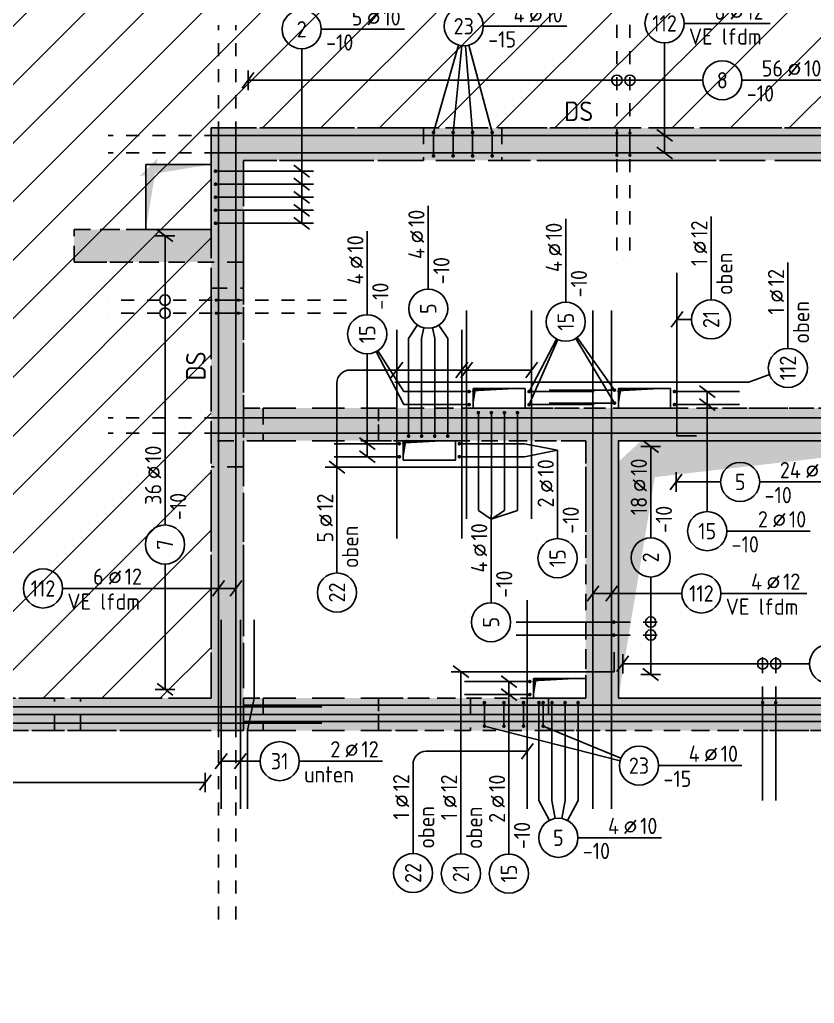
# Model space of a CAD drawing. Extents: x -10 to 101, y -7 to 49.
# Drawn here: x 29.64 to 35.73, y 22.79 to 30.34 of the extents above; entities that cross this region are included whole.
import ezdxf
from ezdxf.enums import TextEntityAlignment as Align

# ---------------------------------------------------------------- set-up
doc = ezdxf.new("R2010")
doc.units = 0
doc.header["$LTSCALE"] = 0.5
for name, pattern in [('AUSGEZOGEN', [1000.01, 1000, 0.01]), ('DASHED', [0.75, 0.5, -0.25]), ('DOT', [0.175, 0.05, -0.125]), ('HIDDEN2', [0.187, 0.125, -0.062]), ('PUNKT', [0.175, 0.05, -0.125]), ('STRICHLINIE', [0.75, 0.5, -0.25]), ('VERDECKT', [0.375, 0.25, -0.125])]:
    doc.linetypes.add(name, pattern=pattern)
for name, color, linetype in [('2.OG', 7, 'Continuous'), ('ACHSEN', 7, 'Continuous'), ('BETON', 7, 'Continuous'), ('DS', 7, 'Continuous'), ('grau_dunkel', 7, 'Continuous'), ('grau_hell', 7, 'Continuous'), ('grau_mittel', 7, 'Continuous'), ('RND', 7, 'Continuous'), ('SCHATTEN', 7, 'Continuous'), ('TEXT', 7, 'Continuous'), ('VERDECKT', 7, 'Continuous'), ('VERDECKT2', 7, 'Continuous')]:
    doc.layers.add(name, color=color, linetype=linetype)
doc.layers.add('NOPLOT', color=7, linetype='Continuous', plot=False)
doc.styles.add('txt', font='isocp.shx')

# ---------------------------------------------------------------- blocks, each defined once
blk = doc.blocks.new('RND_LEI')
at = {"layer": 'RND', "color": 7, "linetype": 'Continuous'}
blk.add_line((1.022, 0.066), (1.19, 0.27), dxfattribs=at)
for centre, radius in [((0, 0), 0.3), ((1.106, 0.168), 0.075)]:
    blk.add_circle(centre, radius, dxfattribs=at)
at = {"layer": 'RND', "color": 7, "linetype": 'Continuous', "style": 'txt'}
blk.add_attdef('ANZ', text='', height=0.25, dxfattribs=at).set_placement((0.931, 0.057), align=Align.RIGHT)
for tag, p in [('DUM', (1.253, 0.057)), ('ABSTD', (1.674, 0.057)), ('POSTXT', (0.374, -0.327))]:
    blk.add_attdef(tag, p, '', height=0.25, dxfattribs=at)
blk.add_attdef('POSL', text='', height=0.25, dxfattribs=at).set_placement((0, 0), align=Align.MIDDLE)
blk = doc.blocks.new('lei_gre')
at = {"layer": 'RND', "color": 7, "linetype": 'Continuous'}
for p, q in [((-0.09, -0.12), (0.09, 0.12)), ((0, 0.15), (0, -0.15))]:
    blk.add_line(p, q, dxfattribs=at)

msp = doc.modelspace()

# ---------------------------------------------------------------- hatches: boundary and pattern name
at = {"layer": '2.OG'}
h = msp.add_hatch(dxfattribs=at)
h.set_pattern_fill('DOTS', scale=0.8, double=1)
h.set_pattern_definition([(0, (-74.13047, 129.29311), (0.025, 0.05), [0, -0.05])])
h.paths.add_polyline_path([(4.4795, 27.5815), (4.0295, 27.5815), (4.0295, 27.2815), (4.6895, 27.2815), (4.6895, 39.0866), (8.1795, 39.0866), (8.1795, 31.1366), (8.5795, 31.1366), (8.5795, 31.3866), (8.4295, 31.3866), (8.4295, 39.0866), (10.6795, 39.0866), (10.6795, 31.3866), (9.4645, 31.3866), (9.4645, 31.1366), (10.9295, 31.1366), (10.9295, 39.3866), (4.5295, 39.3866), (4.5295, 32.3116), (4.4795, 32.3116)])
h.paths.add_polyline_path([(4.6895, 25.2315), (4.0295, 25.2315), (4.0295, 24.9315), (4.4795, 24.9315), (4.4795, 18.1366), (5.0545, 18.1366), (5.0545, 18.4366), (4.6895, 18.4366)])
h.paths.add_polyline_path([(36.9295, 39.3866), (36.9295, 31.1366), (38.3945, 31.1366), (38.3945, 31.3866), (37.1795, 31.3866), (37.1795, 39.0866), (39.4295, 39.0866), (39.4295, 31.3866), (39.2795, 31.3866), (39.2795, 31.1366), (39.6795, 31.1366), (39.6795, 39.0866), (43.1545, 39.0866), (43.1545, 34.0716), (43.4545, 34.0716), (43.4545, 39.3866)])
h.paths.add_polyline_path([(43.1545, 31.1366), (43.4545, 31.1366), (43.4545, 32.2016), (43.1545, 32.2016)])
h.paths.add_polyline_path([(34.4795, 31.8866), (34.2295, 31.8866), (34.2295, 31.1916), (34.4795, 31.1916)])
h.paths.add_polyline_path([(32.1295, 31.1916), (32.3795, 31.1916), (32.3795, 31.8866), (32.1295, 31.8866)])
h.paths.add_polyline_path([(26.7295, 31.1916), (26.9795, 31.1916), (26.9795, 31.8866), (26.7295, 31.8866)])
h.paths.add_polyline_path([(24.8795, 31.8866), (24.6295, 31.8866), (24.6295, 31.1916), (24.8795, 31.1916)])
h.paths.add_polyline_path([(23.2295, 31.8866), (22.9795, 31.8866), (22.9795, 31.1916), (23.2295, 31.1916)])
h.paths.add_polyline_path([(21.1295, 31.8866), (20.8795, 31.8866), (20.8795, 31.1916), (21.1295, 31.1916)])
h.paths.add_polyline_path([(19.2295, 31.1916), (19.4795, 31.1916), (19.4795, 31.8866), (19.2295, 31.8866)])
h.paths.add_polyline_path([(17.3795, 31.8866), (17.1295, 31.8866), (17.1295, 31.1916), (17.3795, 31.1916)])
h.paths.add_polyline_path([(15.7295, 31.8866), (15.4795, 31.8866), (15.4795, 31.1916), (15.7295, 31.1916)])
h.paths.add_polyline_path([(13.6295, 31.8866), (13.3795, 31.8866), (13.3795, 31.1916), (13.6295, 31.1916)])
h.paths.add_polyline_path([(43.1545, 24.8616), (43.4545, 24.8616), (43.4545, 25.1616), (43.1545, 25.1616)])
h.paths.add_polyline_path([(42.9045, 18.4366), (42.9045, 18.1366), (43.4545, 18.1366), (43.4545, 20.6366), (43.1545, 20.6366), (43.1545, 18.4366)])
h.paths.add_polyline_path([(37.2045, 18.4366), (36.9045, 18.4366), (36.9045, 18.1366), (37.2045, 18.1366)])
h.paths.add_polyline_path([(29.7045, 18.4366), (29.4045, 18.4366), (29.4045, 18.1366), (29.7045, 18.1366)])
h.paths.add_polyline_path([(21.9045, 18.4366), (21.9045, 18.1366), (22.2045, 18.1366), (22.2045, 18.4366)])
h.paths.add_polyline_path([(14.7045, 18.4366), (14.4045, 18.4366), (14.4045, 18.1366), (14.7045, 18.1366)])
h.paths.add_polyline_path([(8.4545, 18.1366), (8.4545, 18.4366), (8.1545, 18.4366), (8.1545, 18.1366)])
h.paths.add_polyline_path([(37.1795, 24.8866), (37.1795, 25.5966), (36.9295, 25.5966), (36.9295, 25.1366), (34.2295, 25.1366), (34.2295, 27.1116), (36.9295, 27.1116), (36.9295, 26.6466), (37.1795, 26.6466), (37.1795, 27.5113), (36.9295, 27.5113), (36.9295, 27.3616), (32.3895, 27.3616), (32.3895, 27.1116), (33.9795, 27.1116), (33.9795, 25.1366), (32.3895, 25.1366), (32.3895, 24.8866)], flags=17)
h.paths.add_polyline_path([(20.2295, 25.1366), (20.2295, 28.4816), (21.3545, 28.4816), (21.3545, 28.7316), (20.2295, 28.7316), (20.2295, 29.5116), (17.4645, 29.5116), (17.4645, 29.2616), (17.6145, 29.2616), (17.6145, 28.0716), (14.7645, 28.0716), (14.7645, 29.2616), (16.5795, 29.2616), (16.5795, 29.5116), (8.1795, 29.5116), (8.1795, 24.8866), (8.5795, 24.8866), (8.5795, 25.1366), (8.4295, 25.1366), (8.4295, 29.2616), (14.5145, 29.2616), (14.5145, 25.1366), (14.3645, 25.1366), (14.3645, 24.8866), (14.9145, 24.8866), (14.9145, 25.1366), (14.7645, 25.1366), (14.7645, 27.8216), (17.6145, 27.8216), (17.6145, 25.1366), (15.9245, 25.1366), (15.9245, 24.8866), (31.5045, 24.8866), (31.5045, 25.1366), (31.3545, 25.1366), (31.3545, 27.1116), (31.5045, 27.1116), (31.5045, 27.3616), (31.3545, 27.3616), (31.3545, 29.2616), (36.9295, 29.2616), (36.9295, 28.3963), (37.1795, 28.3963), (37.1795, 29.5116), (31.1045, 29.5116), (31.1045, 28.7316), (30.0545, 28.7316), (30.0545, 28.4816), (31.1045, 28.4816), (31.1045, 25.1366)])
h.paths.add_polyline_path([(19.9795, 29.2616), (19.0295, 29.2616), (19.0295, 25.1366), (19.9795, 25.1366)], flags=16)
h.paths.add_polyline_path([(17.8645, 25.1366), (18.7795, 25.1366), (18.7795, 29.2616), (17.8645, 29.2616)], flags=16)
h.paths.add_polyline_path([(9.5895, 25.1366), (9.5895, 24.8866), (13.3545, 24.8866), (13.3545, 25.1366)], flags=17)
h.paths.add_polyline_path([(22.7545, 28.7316), (22.7545, 28.4816), (25.1045, 28.4816), (25.1045, 28.7316)], flags=17)
h.paths.add_polyline_path([(28.6545, 28.4816), (28.6545, 28.7316), (26.5045, 28.7316), (26.5045, 28.4816)], flags=17)
h.paths.add_polyline_path([(29.7045, 32.9208), (29.4045, 32.9208), (29.4045, 32.0366), (28.3795, 32.0366), (28.3795, 31.1916), (28.6295, 31.1916), (28.6295, 31.7866), (30.4795, 31.7866), (30.4795, 31.1916), (30.7295, 31.1916), (30.7295, 32.0366), (29.7045, 32.0366)])
at = {"layer": 'grau_hell', "linetype": 'AUSGEZOGEN'}
h = msp.add_hatch(dxfattribs=at)
h.set_pattern_fill('ANSI31', color=9, scale=0.1, style=0, double=1)
h.set_pattern_definition([(45, (0, -25.33528), (-0.2245064, 0.2245064), [])])
h.paths.add_polyline_path([(12.2545, 39.3866), (8.1795, 39.3866), (8.1795, 33.8966), (8.4295, 33.8966), (8.4295, 31.3866), (10.9295, 31.3866), (10.9295, 29.5116), (19.9795, 29.5116), (19.9795, 25.1366), (31.1045, 25.1366), (31.1045, 29.5116), (36.9295, 29.5116), (36.9295, 31.3866), (39.4295, 31.3866), (39.4295, 34.8966), (39.6795, 34.8966), (39.6795, 39.3866), (35.6295, 39.3866), (35.6295, 32.9208), (12.2545, 32.9208)])
at = {"layer": 'grau_hell'}
for points in [[(33.3345, 29.2616), (33.3345, 29.5116), (32.7345, 29.5116), (32.7345, 29.2616)], [(31.3545, 28.2822), (31.3545, 28.4816), (31.1045, 28.4816), (31.1045, 28.2822)], [(31.1045, 26.9116), (31.3545, 26.9116), (31.3545, 27.1116), (31.1045, 27.1116)]]:
    msp.add_hatch(color=9, dxfattribs=at).paths.add_polyline_path(points)
h = msp.add_hatch(color=9, dxfattribs=at)
h.paths.add_polyline_path([(29.9045, 25.1366), (29.9045, 25.0116), (30.1045, 25.0116), (30.1045, 25.1366)])
h.paths.add_polyline_path([(30.1045, 24.8866), (30.1045, 25.0116), (29.9045, 25.0116), (29.9045, 24.8866)])
h = msp.add_hatch(color=9, dxfattribs=at)
h.paths.add_polyline_path([(33.6945, 25.0116), (33.6945, 25.1366), (33.5795, 25.1366), (33.0945, 25.1366), (33.0945, 25.0116)])
h.paths.add_polyline_path([(33.0945, 25.0116), (33.0945, 24.8866), (33.6945, 24.8866), (33.6945, 25.0116)])
at = {"layer": 'grau_mittel'}
h = msp.add_hatch(color=61, dxfattribs=at)
h.paths.add_polyline_path([(4.5295, 39.3866), (4.5295, 33.8966), (4.6895, 33.8966), (4.6895, 39.0866), (8.1795, 39.0866), (8.1795, 34.2216), (8.1795, 31.1366), (8.5795, 31.1366), (8.5795, 31.3866), (8.4295, 31.3866), (8.4295, 39.0866), (8.6295, 39.0866), (10.6795, 39.0866), (10.6795, 31.3866), (10.0145, 31.3866), (10.0145, 31.1366), (10.9295, 31.1366), (10.9295, 39.3866)])
h.paths.add_polyline_path([(8.1795, 31.1366), (8.1795, 31.3866), (4.7545, 31.3866), (4.7545, 31.1366)], flags=17)
h.paths.add_polyline_path([(9.4645, 31.1366), (9.4645, 31.3866), (8.5795, 31.3866), (8.5795, 31.1366)], flags=17)
h.paths.add_polyline_path([(9.8145, 31.1366), (9.8145, 31.3866), (9.4645, 31.3866), (9.4645, 31.1366)], flags=17)
h.paths.add_polyline_path([(10.6795, 29.5116), (10.9295, 29.5116), (10.9295, 31.1366), (10.6795, 31.1366)])
h.paths.add_polyline_path([(8.1795, 29.5116), (8.1795, 24.8866), (8.5795, 24.8866), (8.5795, 25.1366), (8.4295, 25.1366), (8.4295, 29.2616), (14.5145, 29.2616), (14.5145, 28.7666), (14.7645, 28.7666), (14.7645, 29.2616), (14.9145, 29.2616), (15.8245, 29.2616), (15.8245, 29.5116)])
h.paths.add_polyline_path([(4.4795, 27.5816), (4.4045, 27.5816), (4.0245, 27.5816), (4.0245, 27.2816), (4.6895, 27.2816), (4.6895, 33.8966), (4.5295, 33.8966), (4.5295, 32.3116), (4.4795, 32.3116)])
h.paths.add_polyline_path([(4.4045, 25.2316), (4.6895, 25.2316), (4.7545, 25.2316), (4.7545, 27.2815), (4.6895, 27.2815), (4.4045, 27.2815)])
h.paths.add_polyline_path([(4.0245, 25.2316), (4.0245, 24.9316), (4.4045, 24.9315), (4.4795, 24.9316), (4.4795, 18.1366), (5.0545, 18.1366), (5.0545, 18.4366), (4.6895, 18.4366), (4.6895, 25.2316)])
h.paths.add_polyline_path([(8.1545, 18.1366), (8.1545, 18.4366), (5.0545, 18.4366), (5.0545, 18.1366)])
h.paths.add_polyline_path([(8.4545, 18.4366), (8.1545, 18.4366), (8.1545, 18.1366), (8.4545, 18.1366)])
h.paths.add_polyline_path([(14.4045, 18.1366), (14.4045, 18.4366), (8.4545, 18.4366), (8.4545, 18.1366)])
h.paths.add_polyline_path([(14.4045, 18.4366), (14.4045, 18.1366), (14.7045, 18.1366), (14.7045, 18.4366)])
h.paths.add_polyline_path([(14.7045, 18.4366), (14.7045, 18.1366), (21.9045, 18.1366), (21.9045, 18.4366)])
h.paths.add_polyline_path([(22.2045, 18.4366), (21.9045, 18.4366), (21.9045, 18.1366), (22.2045, 18.1366)])
h.paths.add_polyline_path([(22.2045, 18.4366), (22.2045, 18.1366), (29.4045, 18.1366), (29.4045, 18.4366)])
h.paths.add_polyline_path([(29.7045, 18.4366), (29.4045, 18.4366), (29.4045, 18.1366), (29.7045, 18.1366)])
h.paths.add_polyline_path([(29.7045, 18.4366), (29.7045, 18.1366), (36.9045, 18.1366), (36.9045, 18.4366)])
h.paths.add_polyline_path([(37.2045, 18.4366), (36.9045, 18.4366), (36.9045, 18.1366), (37.2045, 18.1366)])
h.paths.add_polyline_path([(42.9045, 18.1366), (42.9045, 18.4366), (37.2045, 18.4366), (37.2045, 18.1366)])
h.paths.add_polyline_path([(43.1545, 18.4366), (42.9045, 18.4366), (42.9045, 18.1366), (43.4545, 18.1366), (43.4545, 20.6366), (43.1545, 20.6366)])
h.paths.add_polyline_path([(43.4545, 24.8616), (43.1545, 24.8616), (43.1545, 20.6366), (43.4545, 20.6366)])
h.paths.add_polyline_path([(43.4545, 25.1616), (43.1545, 25.1616), (43.1545, 24.8616), (43.4545, 24.8616)])
h.paths.add_polyline_path([(43.4545, 31.1366), (43.1545, 31.1366), (43.1545, 25.1616), (43.4545, 25.1616)])
h.paths.add_polyline_path([(43.1545, 31.8866), (43.1545, 31.1366), (43.4545, 31.1366), (43.4545, 31.8866)], flags=17)
h.paths.add_polyline_path([(43.1545, 31.8866), (43.4545, 31.8866), (43.4545, 34.3866), (43.1545, 34.3866)], flags=17)
h.paths.add_polyline_path([(43.1545, 34.3866), (43.4545, 34.3866), (43.4545, 34.7566), (43.1545, 34.7566)])
h.paths.add_polyline_path([(43.1545, 34.7566), (43.4545, 34.7566), (43.4545, 39.3866), (36.9295, 39.3866), (36.9295, 31.1366), (37.9945, 31.1366), (37.9945, 31.3866), (37.1795, 31.3866), (37.1795, 39.0866), (39.4295, 39.0866), (39.4295, 31.3866), (39.2795, 31.3866), (39.2795, 31.1366), (39.6795, 31.1366), (39.6795, 39.0866), (43.1545, 39.0866)])
h.paths.add_polyline_path([(38.1945, 31.3866), (38.1945, 31.1366), (39.2795, 31.1366), (39.2795, 31.3866)], flags=17)
h.paths.add_polyline_path([(39.6795, 31.3866), (39.6795, 31.1366), (43.1545, 31.1366), (43.1545, 31.3866)], flags=17)
h.paths.add_polyline_path([(36.9295, 30.0616), (37.1795, 30.0616), (37.1795, 31.1366), (36.9295, 31.1366)])
h.paths.add_polyline_path([(16.2245, 29.5116), (16.2245, 29.2616), (16.5795, 29.2616), (16.5795, 29.5116)])
h.paths.add_polyline_path([(16.5795, 29.5116), (16.5795, 29.2616), (17.4645, 29.2616), (17.4645, 29.5116)])
h.paths.add_polyline_path([(18.7795, 29.2616), (18.7795, 25.1366), (17.8645, 25.1366), (16.4495, 25.1366), (16.4495, 24.8866), (20.5295, 24.8866), (20.5295, 25.1366), (19.0295, 25.1366), (19.0295, 29.2616), (19.9795, 29.2616), (19.9795, 28.4816), (21.3545, 28.4816), (21.3545, 28.7316), (20.2295, 28.7316), (20.2295, 28.9816), (20.2295, 29.5116), (17.4645, 29.5116), (17.4645, 29.2616)])
h.paths.add_polyline_path([(16.0495, 24.8866), (16.2495, 24.8866), (16.2495, 25.1366), (16.0495, 25.1366)])
h.paths.add_polyline_path([(14.9145, 25.1366), (14.9145, 24.8866), (16.0495, 24.8866), (16.0495, 25.1366)], flags=17)
h.paths.add_polyline_path([(14.9145, 24.8866), (14.9145, 25.1366), (14.7645, 25.1366), (14.7644, 27.5716), (14.7644, 27.8216), (15.0145, 27.8216), (16.1245, 27.8216), (16.1245, 28.0716), (14.7645, 28.0716), (14.7645, 28.2216), (14.7645, 28.6166), (14.5145, 28.6166), (14.5145, 25.1366), (14.3645, 25.1366), (14.3645, 24.8866)])
h.paths.add_polyline_path([(17.8645, 27.8216), (17.8645, 28.0716), (16.3245, 28.0716), (16.3245, 27.8216)])
h.paths.add_polyline_path([(13.3545, 25.1366), (13.3545, 24.8866), (14.3645, 24.8866), (14.3645, 25.1366)])
h.paths.add_polyline_path([(13.1545, 24.8866), (13.3545, 24.8866), (13.3545, 25.1366), (13.1545, 25.1366)], flags=16)
h.paths.add_polyline_path([(12.9545, 24.8866), (12.9545, 25.1366), (9.9895, 25.1366), (9.9895, 24.8866)], flags=16)
h.paths.add_polyline_path([(9.5895, 24.8866), (9.7895, 24.8866), (9.7895, 25.1366), (9.5895, 25.1366)], flags=16)
h.paths.add_polyline_path([(8.5795, 25.1366), (8.5795, 24.8866), (9.5895, 24.8866), (9.5895, 25.1366)], flags=16)
h.paths.add_polyline_path([(25.2995, 24.8866), (25.2995, 25.1366), (20.7295, 25.1366), (20.7295, 24.8866)])
h.paths.add_polyline_path([(26.3095, 24.8866), (26.3095, 25.1366), (25.2995, 25.1366), (25.2995, 24.8866)])
h.paths.add_polyline_path([(26.3095, 25.1366), (26.3095, 24.8866), (29.9045, 24.8866), (29.9045, 25.1366)])
h.paths.add_polyline_path([(31.5045, 24.8866), (31.5045, 25.1366), (31.3545, 25.1366), (31.3545, 26.9116), (31.1045, 26.9116), (31.1045, 25.1366), (30.1045, 25.1366), (30.1045, 24.8866)])
h.paths.add_polyline_path([(32.3895, 24.8866), (32.3895, 25.1366), (31.5045, 25.1366), (31.5045, 24.8866)])
h.paths.add_polyline_path([(33.0945, 24.8866), (33.0945, 25.1366), (32.3895, 25.1366), (32.3895, 24.8866)])
h.paths.add_polyline_path([(34.2295, 25.1366), (34.2295, 27.1116), (36.9295, 27.1116), (36.9295, 26.6466), (37.1795, 26.6466), (37.1795, 26.8966), (37.0995, 26.8966), (37.0995, 27.0466), (37.1795, 27.0466), (37.1795, 27.5113), (36.9295, 27.5113), (36.9295, 27.3616), (32.3895, 27.3616), (32.3895, 27.1116), (33.9795, 27.1116), (33.9795, 25.1366), (33.6945, 25.1366), (33.6945, 24.8866), (37.1795, 24.8866), (37.1795, 26.6466), (36.9295, 26.6466), (36.9295, 25.1366)])
h.paths.add_polyline_path([(37.1795, 28.3963), (36.9295, 28.3963), (36.9295, 27.5113), (37.1795, 27.5113)])
h.paths.add_polyline_path([(37.1795, 28.6616), (36.9295, 28.6616), (36.9295, 28.3963), (37.1795, 28.3963)])
h.paths.add_polyline_path([(36.6295, 29.5116), (36.6295, 29.2616), (37.1795, 29.2616), (37.1795, 29.5116)])
h.paths.add_polyline_path([(33.3345, 29.5116), (33.3345, 29.2616), (36.0295, 29.2616), (36.0295, 29.5116)])
h.paths.add_polyline_path([(32.7345, 29.2616), (32.7345, 29.5116), (31.1045, 29.5116), (31.1045, 28.7316), (30.6045, 28.7316), (30.0545, 28.7316), (30.0545, 28.4816), (31.3545, 28.4816), (31.3545, 29.2616)])
h.paths.add_polyline_path([(31.1045, 27.1116), (31.5045, 27.1116), (31.5045, 27.3616), (31.3545, 27.3616), (31.3545, 28.2822), (31.1045, 28.2822)])
h.paths.add_polyline_path([(32.3895, 27.1116), (32.3895, 27.3616), (31.5045, 27.3616), (31.5045, 27.1116)])
h.paths.add_polyline_path([(28.6545, 28.4816), (28.6545, 28.7316), (26.5045, 28.7316), (26.5045, 28.4816)])
h.paths.add_polyline_path([(22.7545, 28.7316), (22.7545, 28.4816), (25.1045, 28.4816), (25.1045, 28.7316)])
h.paths.add_polyline_path([(13.6295, 31.8866), (13.3795, 31.8866), (13.3795, 31.1916), (13.6295, 31.1916)])
h.paths.add_polyline_path([(15.4795, 31.1916), (15.7295, 31.1916), (15.7295, 31.8866), (15.4795, 31.8866)])
h.paths.add_polyline_path([(17.3795, 31.8866), (17.1295, 31.8866), (17.1295, 31.1916), (17.3795, 31.1916)])
h.paths.add_polyline_path([(19.4795, 31.8866), (19.2295, 31.8866), (19.2295, 31.1916), (19.4795, 31.1916)])
h.paths.add_polyline_path([(20.8795, 31.1916), (21.1295, 31.1916), (21.1295, 31.8866), (20.8795, 31.8866)])
h.paths.add_polyline_path([(23.2295, 31.8866), (22.9795, 31.8866), (22.9795, 31.1916), (23.2295, 31.1916)])
h.paths.add_polyline_path([(24.6295, 31.1916), (24.8795, 31.1916), (24.8795, 31.8866), (24.6295, 31.8866)])
h.paths.add_polyline_path([(26.9795, 31.8866), (26.7295, 31.8866), (26.7295, 31.1916), (26.9795, 31.1916)])
h.paths.add_polyline_path([(28.6295, 31.8866), (28.3795, 31.8866), (28.3795, 31.1916), (28.6295, 31.1916)])
h.paths.add_polyline_path([(30.7295, 31.8866), (30.4795, 31.8866), (30.4795, 31.1916), (30.7295, 31.1916)])
h.paths.add_polyline_path([(32.3795, 31.8866), (32.1295, 31.8866), (32.1295, 31.1916), (32.3795, 31.1916)])
h.paths.add_polyline_path([(34.2295, 31.1916), (34.4795, 31.1916), (34.4795, 31.8866), (34.2295, 31.8866)])
h.paths.add_polyline_path([(12.2545, 39.0866), (12.2545, 39.3866), (10.9295, 39.3866), (10.9295, 39.0866)])
h.paths.add_polyline_path([(35.6295, 39.3866), (35.6295, 39.0866), (36.9295, 39.0866), (36.9295, 39.3866)])

# ---------------------------------------------------------------- linework, layer by layer
at = {"layer": '2.OG', "color": 7, "linetype": 'PUNKT', "lineweight": -2}
for p, q in [((31.1045, 28.7316), (31.1045, 29.5116)), ((31.1045, 29.5116), (37.1795, 29.5116)), ((36.9295, 29.2616), (31.3545, 29.2616)), ((31.3545, 29.2616), (31.3545, 27.3616)), ((30.0545, 28.7316), (31.1045, 28.7316)), ((30.0545, 28.4816), (30.0545, 28.7316)), ((31.1045, 28.4816), (30.0545, 28.4816)), ((31.1045, 25.1366), (31.1045, 28.4816)), ((31.3545, 27.3616), (31.5045, 27.3616)), ((31.5045, 27.3616), (31.5045, 27.1116)), ((32.3895, 27.3616), (32.3895, 27.1116)), ((36.9295, 27.3616), (32.3895, 27.3616)), ((31.5045, 27.1116), (31.3545, 27.1116)), ((31.3545, 27.1116), (31.3545, 25.1366)), ((32.3895, 27.1116), (33.9795, 27.1116)), ((33.9795, 27.1116), (33.9795, 25.1366)), ((34.2295, 25.1366), (34.2295, 27.1116)), ((34.2295, 27.1116), (36.9295, 27.1116)), ((20.2295, 25.1366), (31.1045, 25.1366)), ((31.3545, 25.1366), (31.5045, 25.1366)), ((31.5045, 25.1366), (31.5045, 24.8866)), ((33.9795, 25.1366), (32.3895, 25.1366)), ((32.3895, 25.1366), (32.3895, 24.8866)), ((36.9295, 25.1366), (34.2295, 25.1366)), ((31.5045, 24.8866), (15.9245, 24.8866)), ((32.3895, 24.8866), (37.1795, 24.8866))]:
    msp.add_line(p, q, dxfattribs=at)
at = {"layer": 'ACHSEN', "color": 140, "linetype": 'AUSGEZOGEN'}
msp.add_line((43.4545, 25.0116), (2.2545, 25.0116), dxfattribs=at)
at = {"layer": 'BETON', "color": 6, "linetype": 'AUSGEZOGEN'}
for points in [[(30.6045, 29.2316), (31.1045, 29.2316), (31.1045, 28.7316), (30.6045, 28.7316)], [(33.1145, 27.5116), (33.5144, 27.5116), (33.5144, 27.3616), (33.1145, 27.3616)], [(34.6295, 27.5116), (34.2294, 27.5116), (34.2294, 27.3616), (34.6295, 27.3616)], [(32.5795, 26.9616), (32.9795, 26.9616), (32.9795, 27.1116), (32.5795, 27.1116)], [(34.2295, 25.1366), (36.9295, 25.1366), (36.9295, 27.1116), (34.2295, 27.1116)], [(33.5795, 25.1366), (33.9795, 25.1366), (33.9795, 25.2866), (33.5795, 25.2866)]]:
    msp.add_lwpolyline(points, close=True, dxfattribs=at)
at = {"layer": 'DS', "color": 1, "linetype": 'DASHED'}
for p, q in [((31.1045, 29.2316), (31.1045, 29.5116)), ((31.1045, 29.5116), (36.9295, 29.5116)), ((31.3545, 24.8866), (31.3545, 29.2616)), ((31.3545, 29.2616), (36.9295, 29.2616)), ((31.1045, 25.1366), (31.1045, 28.7316)), ((19.9795, 25.1366), (31.1045, 25.1366)), ((19.9795, 24.8866), (31.3545, 24.8866))]:
    msp.add_line(p, q, dxfattribs=at)
at = {"layer": 'grau_dunkel', "color": 21}
msp.add_lwpolyline([(36.9295, 27.1116, 0, 0.31, 0), (34.2384, 26.9568, 0, 0, 0), (34.39, 27.0984, 0.3221, 0, 0), (34.2295, 25.1366, 0, 0, 0)], format="xyseb", dxfattribs=at)
at = {"layer": 'NOPLOT', "color": 191, "linetype": 'Continuous'}
msp.add_lwpolyline([(31.4353, 25.7366), (31.4353, 25.1366), (31.3853, 24.8866), (31.3853, 24.2866)], dxfattribs=at)
at = {"layer": 'RND', "color": 1, "linetype": 'HIDDEN2'}
for p, q in [((31.1618, 29.4616), (31.1618, 30.2991)), ((31.2955, 29.4616), (31.2955, 30.2991)), ((31.1544, 29.4535), (30.3145, 29.4535)), ((31.1544, 29.3199), (30.3145, 29.3199)), ((31.1545, 27.2873), (30.3145, 27.2873)), ((31.1545, 27.1683), (30.3145, 27.1683)), ((31.1618, 24.9366), (31.1618, 23.4009)), ((31.2955, 24.9366), (31.2955, 23.4009))]:
    msp.add_line(p, q, dxfattribs=at)
at = {"layer": 'RND', "color": 7, "linetype": 'AUSGEZOGEN'}
for p, q in [((31.95, 30.2683), (32.59, 30.2683)), ((33.1935, 30.2917), (33.8335, 30.2917)), ((34.7337, 30.3137), (35.3937, 30.3137)), ((31.3891, 29.8772), (34.8772, 29.8772)), ((35.1772, 29.8772), (36.8709, 29.8772)), ((32.771, 28.2744), (32.771, 28.9144)), ((34.9407, 28.192), (34.9407, 28.832)), ((33.8256, 28.1742), (33.8256, 28.8142)), ((30.7516, 28.684), (30.7516, 26.4648)), ((32.3027, 28.0782), (32.3027, 28.7182)), ((35.5297, 27.8194), (35.5297, 28.4794)), ((33.7629, 26.3599), (33.7629, 27.039)), ((34.4774, 26.3656), (34.4774, 27.0669)), ((34.6719, 26.7949), (35.0138, 26.7949)), ((35.3138, 26.7949), (36.8674, 26.7949)), ((32.0707, 26.0965), (32.0707, 26.7365)), ((33.2526, 25.8685), (33.2526, 26.5085)), ((35.061, 26.4174), (35.701, 26.4174)), ((30.7516, 26.1648), (30.7516, 25.203)), ((34.4774, 25.3174), (34.4774, 26.0656)), ((29.9656, 25.9775), (30.6256, 25.9775)), ((35.0162, 25.939), (35.6762, 25.939)), ((34.2634, 25.3996), (35.6957, 25.3996)), ((31.7813, 24.6526), (32.4213, 24.6526)), ((34.5376, 24.6183), (35.1776, 24.6183)), ((32.6544, 23.9442), (32.6544, 24.5842)), ((33.0213, 23.9408), (33.0213, 24.5808)), ((33.3895, 23.9402), (33.3895, 24.5802)), ((31.0602, 24.4888), (22.1979, 24.4888)), ((33.9192, 24.0646), (34.5592, 24.0646))]:
    msp.add_line(p, q, dxfattribs=at)
at = {"layer": 'RND', "color": 102, "linetype": 'AUSGEZOGEN'}
for p, q in [((31.8, 30.1183), (31.8, 28.7796)), ((33.0024, 30.1474), (32.8114, 29.4765)), ((33.0285, 30.1424), (32.9614, 29.4765)), ((33.056, 30.1422), (33.1114, 29.4765)), ((33.0823, 30.1467), (33.2614, 29.4765)), ((34.5837, 30.1637), (34.5837, 29.3199)), ((34.7907, 28.042), (34.6784, 28.042)), ((32.6883, 27.9993), (32.6203, 27.8966)), ((32.7384, 27.978), (32.7203, 27.8966)), ((32.8027, 27.9778), (32.8203, 27.8966)), ((32.8532, 27.9989), (32.9203, 27.8966)), ((33.7559, 27.8914), (33.5444, 27.4884)), ((33.7649, 27.887), (33.5444, 27.3884)), ((33.9027, 27.8956), (34.1994, 27.4002)), ((33.9127, 27.9021), (34.1994, 27.5002)), ((32.3027, 27.7782), (32.3027, 26.9884)), ((32.3721, 27.7952), (32.5845, 27.3884)), ((32.3836, 27.8019), (32.5845, 27.4884)), ((32.1707, 27.6538), (33.5637, 27.6538)), ((32.0707, 27.5538), (32.0707, 26.7365)), ((35.3887, 27.6183), (35.2295, 27.5605)), ((34.911, 26.5674), (34.911, 27.4884)), ((33.7629, 27.039), (33.5095, 27.0884)), ((33.7629, 27.039), (33.5095, 26.9884)), ((33.2526, 26.5085), (33.1553, 26.5766)), ((33.2526, 26.5085), (33.4553, 26.5766)), ((33.2526, 26.5085), (33.3553, 26.5766)), ((33.2526, 26.5085), (33.2553, 26.5766)), ((30.6256, 25.9775), (31.2955, 25.9775)), ((34.0339, 25.939), (34.7162, 25.939)), ((33.0213, 24.5808), (33.0213, 25.3383)), ((33.3895, 24.5802), (33.3895, 25.2634)), ((34.2423, 24.6554), (33.2019, 24.9216)), ((34.2489, 24.6754), (33.6519, 24.9216)), ((33.5302, 24.7282), (32.7544, 24.7282)), ((31.4813, 24.6526), (31.1824, 24.6526)), ((32.6544, 24.5842), (32.6544, 24.6282)), ((33.7001, 24.1977), (33.6203, 24.3516)), ((33.744, 24.2124), (33.7203, 24.3516)), ((33.7955, 24.2122), (33.8203, 24.3516)), ((33.8391, 24.1973), (33.9203, 24.3516))]:
    msp.add_line(p, q, dxfattribs=at)
at = {"layer": 'RND', "color": 102, "linetype": 'VERDECKT'}
for p, q in [((34.1945, 25.7199), (34.5274, 25.7199)), ((34.1945, 25.6199), (34.5274, 25.6199)), ((35.3363, 25.1016), (35.3363, 25.4496)), ((35.4363, 25.1016), (35.4363, 25.4496))]:
    msp.add_line(p, q, dxfattribs=at)
at = {"layer": 'RND', "color": 1, "linetype": 'DOT'}
for points in [[(34.2179, 30.3016), (34.2179, 29.3016)], [(34.3179, 30.3016), (34.3179, 29.3016)], [(34.2179, 29.4716), (34.2179, 28.4716)], [(34.3179, 29.4716), (34.3179, 28.4716)], [(31.3145, 28.19), (30.3145, 28.19)], [(32.1445, 28.19), (31.1445, 28.19)], [(31.3145, 28.09), (30.3145, 28.09)], [(32.1445, 28.09), (31.1445, 28.09)]]:
    msp.add_lwpolyline(points, dxfattribs=at)
at = {"layer": 'RND', "color": 1, "linetype": 'AUSGEZOGEN'}
for points in [[(31.1544, 29.4535), (37.1295, 29.4535)], [(31.1618, 29.4616), (31.1618, 24.9366)], [(31.2955, 29.4616), (31.2955, 24.9366)], [(32.8114, 29.2966), (32.8114, 29.4765)], [(32.9614, 29.2966), (32.9614, 29.4765)], [(33.1114, 29.2966), (33.1114, 29.4765)], [(33.2614, 29.2966), (33.2614, 29.4765)], [(34.2179, 29.4716), (34.2179, 29.3016)], [(34.3179, 29.4716), (34.3179, 29.3016)], [(31.1544, 29.3199), (37.1295, 29.3199)], [(31.1395, 29.1796), (31.8895, 29.1796)], [(31.1395, 29.0796), (31.8895, 29.0796)], [(31.1395, 28.9796), (31.8895, 28.9796)], [(31.1395, 28.8796), (31.8895, 28.8796)], [(31.1395, 28.7796), (31.8895, 28.7796)], [(34.8284, 27.1483), (34.6784, 27.1483), (34.6784, 28.3983)], [(31.3145, 28.19), (31.1445, 28.19)], [(31.3145, 28.09), (31.1445, 28.09)], [(33.0652, 28.1116), (33.0652, 26.5116)], [(33.5637, 28.1116), (33.5637, 26.5116)], [(34.0339, 28.1116), (34.0339, 24.2866)], [(34.1779, 28.1116), (34.1779, 24.2866)], [(32.5302, 27.9616), (32.5302, 26.3616)], [(33.0287, 27.9616), (33.0287, 26.3616)], [(32.6203, 27.1466), (32.6203, 27.8966)], [(32.7203, 27.1466), (32.7203, 27.8966)], [(32.8203, 27.1466), (32.8203, 27.8966)], [(32.9203, 27.1466), (32.9203, 27.8966)], [(32.5145, 27.5605), (35.2295, 27.5605)], [(33.0845, 27.4884), (32.5845, 27.4884)], [(33.5444, 27.4884), (34.0444, 27.4884)], [(34.1994, 27.5002), (33.6994, 27.5002)], [(34.6595, 27.4884), (35.1595, 27.4884)], [(34.1994, 27.4002), (33.6994, 27.4002)], [(33.0845, 27.3884), (32.5845, 27.3884)], [(33.1553, 27.3266), (33.1553, 26.5766)], [(33.2553, 27.3266), (33.2553, 26.5766)], [(33.3553, 27.3266), (33.3553, 26.5766)], [(33.4553, 27.3266), (33.4553, 26.5766)], [(33.5444, 27.3884), (34.0444, 27.3884)], [(34.6595, 27.3884), (35.1595, 27.3884)], [(31.1545, 27.2873), (37.7795, 27.2873)], [(31.1545, 27.1683), (37.7795, 27.1683)], [(32.5495, 27.0884), (32.0495, 27.0884)], [(33.0095, 27.0884), (33.5095, 27.0884)], [(32.5495, 26.9884), (32.0495, 26.9884)], [(33.0095, 26.9884), (33.5095, 26.9884)], [(33.5795, 26.9085), (31.9795, 26.9085)], [(33.5302, 25.8866), (33.5302, 24.2866)], [(31.1824, 24.2866), (31.1824, 25.7366)], [(31.3301, 24.2866), (31.3301, 25.7366)], [(34.1945, 25.7199), (33.4445, 25.7199)], [(34.1945, 25.6199), (33.4445, 25.6199)], [(34.1961, 25.4883), (34.1961, 25.3383), (32.9461, 25.3383)], [(33.5495, 25.2634), (33.0495, 25.2634)], [(33.5495, 25.1634), (33.0495, 25.1634)], [(19.3795, 25.0693), (31.9545, 25.0693)], [(31.3545, 25.0816), (37.1295, 25.0816)], [(33.2019, 24.9216), (33.2019, 25.1015)], [(33.3519, 24.9216), (33.3519, 25.1015)], [(33.5019, 24.9216), (33.5019, 25.1015)], [(33.6203, 25.1016), (33.6203, 24.3516)], [(33.6519, 24.9216), (33.6519, 25.1015)], [(33.7203, 25.1016), (33.7203, 24.3516)], [(33.8203, 25.1016), (33.8203, 24.3516)], [(33.9203, 25.1016), (33.9203, 24.3516)], [(35.3363, 25.1016), (35.3363, 24.3516)], [(35.4363, 25.1016), (35.4363, 24.3516)], [(19.3795, 24.9438), (31.9545, 24.9438)], [(31.3545, 24.9561), (37.1295, 24.9561)]]:
    msp.add_lwpolyline(points, dxfattribs=at)
at = {"layer": 'RND', "color": 7, "linetype": 'AUSGEZOGEN'}
for points, const_width in [([(32.8044, 29.4765, -1), (32.8184, 29.4765, -1)], 0.014), ([(32.9544, 29.4765, -1), (32.9684, 29.4765, -1)], 0.014), ([(33.1044, 29.4765, -1), (33.1184, 29.4765, -1)], 0.014), ([(33.2544, 29.4765, -1), (33.2684, 29.4765, -1)], 0.014), ([(34.2179, 29.4778, 1), (34.2179, 29.4653, 1)], 0.0125), ([(34.3179, 29.4778, 1), (34.3179, 29.4653, 1)], 0.0125), ([(32.8044, 29.2966, -1), (32.8184, 29.2966, -1)], 0.014), ([(32.9544, 29.2966, -1), (32.9684, 29.2966, -1)], 0.014), ([(33.1044, 29.2966, -1), (33.1184, 29.2966, -1)], 0.014), ([(33.2544, 29.2966, -1), (33.2684, 29.2966, -1)], 0.014), ([(34.2179, 29.3078, 1), (34.2179, 29.2953, 1)], 0.0125), ([(34.3179, 29.3078, 1), (34.3179, 29.2953, 1)], 0.0125), ([(31.1395, 29.1726, -1), (31.1395, 29.1866, -1)], 0.014), ([(31.1395, 29.0726, -1), (31.1395, 29.0866, -1)], 0.014), ([(31.1395, 28.9726, -1), (31.1395, 28.9866, -1)], 0.014), ([(31.1395, 28.8726, -1), (31.1395, 28.8866, -1)], 0.014), ([(31.1395, 28.7726, -1), (31.1395, 28.7866, -1)], 0.014), ([(31.1508, 28.19, 1), (31.1383, 28.19, 1)], 0.0125), ([(31.3208, 28.19, 1), (31.3083, 28.19, 1)], 0.0125), ([(31.1508, 28.09, 1), (31.1383, 28.09, 1)], 0.0125), ([(31.3208, 28.09, 1), (31.3083, 28.09, 1)], 0.0125), ([(33.0845, 27.4954, -1), (33.0845, 27.4814, -1)], 0.014), ([(33.5444, 27.4954, 1), (33.5444, 27.4814, 1)], 0.014), ([(34.1994, 27.5072, -1), (34.1994, 27.4932, -1)], 0.014), ([(34.6595, 27.4954, 1), (34.6595, 27.4814, 1)], 0.014), ([(33.0845, 27.3954, -1), (33.0845, 27.3814, -1)], 0.014), ([(33.5444, 27.3954, 1), (33.5444, 27.3814, 1)], 0.014), ([(34.1994, 27.4072, -1), (34.1994, 27.3932, -1)], 0.014), ([(34.6595, 27.3954, 1), (34.6595, 27.3814, 1)], 0.014), ([(33.1483, 27.3266, 1), (33.1623, 27.3266, 1)], 0.014), ([(33.2483, 27.3266, 1), (33.2623, 27.3266, 1)], 0.014), ([(33.3483, 27.3266, 1), (33.3623, 27.3266, 1)], 0.014), ([(33.4483, 27.3266, 1), (33.4623, 27.3266, 1)], 0.014), ([(32.5495, 27.0954, -1), (32.5495, 27.0814, -1)], 0.014), ([(32.6133, 27.1466, -1), (32.6273, 27.1466, -1)], 0.014), ([(32.7133, 27.1466, -1), (32.7273, 27.1466, -1)], 0.014), ([(32.8133, 27.1466, -1), (32.8273, 27.1466, -1)], 0.014), ([(32.9133, 27.1466, -1), (32.9273, 27.1466, -1)], 0.014), ([(33.0095, 27.0954, 1), (33.0095, 27.0814, 1)], 0.014), ([(32.5495, 26.9954, -1), (32.5495, 26.9814, -1)], 0.014), ([(33.0095, 26.9954, 1), (33.0095, 26.9814, 1)], 0.014), ([(34.1945, 25.7129, 1), (34.1945, 25.7269, 1)], 0.014), ([(34.1945, 25.6129, 1), (34.1945, 25.6269, 1)], 0.014), ([(33.5495, 25.2704, -1), (33.5495, 25.2564, -1)], 0.014), ([(33.5495, 25.1704, -1), (33.5495, 25.1564, -1)], 0.014), ([(33.1949, 25.1015, -1), (33.2089, 25.1015, -1)], 0.014), ([(33.3449, 25.1015, -1), (33.3589, 25.1015, -1)], 0.014), ([(33.4949, 25.1015, -1), (33.5089, 25.1015, -1)], 0.014), ([(33.6133, 25.1016, 1), (33.6273, 25.1016, 1)], 0.014), ([(33.6449, 25.1015, -1), (33.6589, 25.1015, -1)], 0.014), ([(33.7133, 25.1016, 1), (33.7273, 25.1016, 1)], 0.014), ([(33.8133, 25.1016, 1), (33.8273, 25.1016, 1)], 0.014), ([(33.9133, 25.1016, 1), (33.9273, 25.1016, 1)], 0.014), ([(35.3293, 25.1016, -1), (35.3433, 25.1016, -1)], 0.014), ([(35.4293, 25.1016, -1), (35.4433, 25.1016, -1)], 0.014), ([(33.1949, 24.9216, -1), (33.2089, 24.9216, -1)], 0.014), ([(33.3449, 24.9216, -1), (33.3589, 24.9216, -1)], 0.014), ([(33.4949, 24.9216, -1), (33.5089, 24.9216, -1)], 0.014), ([(33.6449, 24.9216, -1), (33.6589, 24.9216, -1)], 0.014)]:
    msp.add_lwpolyline(points, format="xyb", close=True, dxfattribs=dict(at, const_width=const_width))
for centre in [(34.2179, 29.8772), (34.3179, 29.8772), (30.7516, 28.19), (30.7516, 28.09), (34.4774, 25.7199), (34.4774, 25.6199), (35.3363, 25.3996), (35.4363, 25.3996)]:
    msp.add_circle(centre, 0.04, dxfattribs=at)
at = {"layer": 'RND', "color": 102, "linetype": 'AUSGEZOGEN'}
for centre in [(32.1707, 27.5538), (32.7544, 24.6282)]:
    msp.add_arc(centre, 0.1, 90, 180, dxfattribs=at)
at = {"layer": 'SCHATTEN', "color": 1, "linetype": 'AUSGEZOGEN'}
for points in [[(30.6045, 28.7316, 0, 0.0815, 0), (30.6451, 29.2283, 0, 0, 0), (30.6078, 29.191, 0.0815, 0, 0), (31.1045, 29.2316, 0, 0, 0)], [(33.1145, 27.3616, 0, 0.0245, 0), (33.1266, 27.5106, 0, 0, 0), (33.1148, 27.5004, 0.0224, 0, 0), (33.5144, 27.5116, 0, 0, 0)], [(34.2294, 27.3616, 0, 0.0245, 0), (34.2416, 27.5106, 0, 0, 0), (34.2297, 27.5004, 0.0224, 0, 0), (34.6295, 27.5116, 0, 0, 0)], [(32.5795, 26.9616, 0, 0.0245, 0), (32.5916, 27.1106, 0, 0, 0), (32.5798, 27.1004, 0.0224, 0, 0), (32.9795, 27.1116, 0, 0, 0)], [(33.5795, 25.1366, 0, 0.0245, 0), (33.5916, 25.2856, 0, 0, 0), (33.5798, 25.2754, 0.0224, 0, 0), (33.9795, 25.2866, 0, 0, 0)]]:
    msp.add_lwpolyline(points, format="xyseb", dxfattribs=at)
at = {"layer": 'VERDECKT', "color": 7, "linetype": 'VERDECKT', "lineweight": -2}
for p, q in [((31.1045, 28.7316), (31.1045, 29.5116)), ((31.1045, 29.5116), (32.7345, 29.5116)), ((33.3345, 29.5116), (36.0295, 29.5116)), ((32.7345, 29.2616), (31.3545, 29.2616)), ((31.3545, 29.2616), (31.3545, 28.4816)), ((36.0295, 29.2616), (33.3345, 29.2616)), ((30.0545, 28.4816), (30.0545, 28.7316)), ((30.0545, 28.7316), (31.1045, 28.7316)), ((31.3545, 28.4816), (30.0545, 28.4816)), ((31.1045, 27.1116), (31.1045, 28.2822)), ((31.3545, 28.2822), (31.3545, 27.3616)), ((31.3545, 27.3616), (31.5045, 27.3616)), ((31.5045, 27.3616), (31.5045, 27.1116)), ((32.3895, 27.3616), (36.9295, 27.3616)), ((32.3895, 27.1116), (32.3895, 27.3616)), ((31.5045, 27.1116), (31.1045, 27.1116)), ((33.9795, 27.1116), (32.3895, 27.1116)), ((33.9795, 25.1366), (33.9795, 27.1116)), ((36.9295, 27.1116), (34.2295, 27.1116)), ((34.2295, 27.1116), (34.2295, 25.1366)), ((31.1045, 25.1366), (31.1045, 26.9116)), ((31.3545, 26.9116), (31.3545, 25.1366)), ((26.3095, 25.1366), (29.9045, 25.1366)), ((30.1045, 25.1366), (31.1045, 25.1366)), ((31.3545, 25.1366), (31.5045, 25.1366)), ((31.5045, 25.1366), (31.5045, 24.8866)), ((32.3895, 24.8866), (32.3895, 25.1366)), ((32.3895, 25.1366), (33.0945, 25.1366)), ((33.6945, 25.1366), (33.9795, 25.1366)), ((34.2295, 25.1366), (36.9295, 25.1366)), ((29.9045, 24.8866), (26.3095, 24.8866)), ((31.5045, 24.8866), (30.1045, 24.8866)), ((33.0945, 24.8866), (32.3895, 24.8866)), ((37.1795, 24.8866), (33.6945, 24.8866))]:
    msp.add_line(p, q, dxfattribs=at)
at = {"layer": 'VERDECKT', "color": 7, "linetype": 'VERDECKT'}
for p, q in [((32.7345, 29.5116), (32.7345, 29.2616)), ((33.3345, 29.5116), (33.3345, 29.2616)), ((31.1045, 28.2822), (31.3545, 28.2822)), ((31.3545, 26.9116), (31.1045, 26.9116)), ((29.9045, 24.8866), (29.9045, 25.1366)), ((30.1045, 24.8866), (30.1045, 25.1366)), ((33.0945, 25.1366), (33.0945, 24.8866)), ((33.6945, 25.1366), (33.6945, 24.8866))]:
    msp.add_line(p, q, dxfattribs=at)
at = {"layer": 'VERDECKT2', "color": 7, "linetype": 'STRICHLINIE'}
for p, q in [((31.5045, 27.3616), (32.3895, 27.3616)), ((31.5045, 27.1116), (32.3895, 27.1116)), ((31.5045, 25.1366), (32.3895, 25.1366)), ((31.5045, 24.8866), (32.3895, 24.8866))]:
    msp.add_line(p, q, dxfattribs=at)

# ---------------------------------------------------------------- block references
at = {"layer": 'RND', "color": 7, "linetype": 'AUSGEZOGEN', "xscale": 0.5, "yscale": 0.5, "zscale": 0.5}
for p, values in [((31.8, 30.2683), {'POSL': '2', 'DUM': '10', 'ANZ': '5', 'POSTXT': '-10'}), ((33.0435, 30.2917), {'POSL': '23', 'DUM': '10', 'ANZ': '4', 'POSTXT': '-15'}), ((34.5837, 30.3137), {'POSL': '112', 'DUM': '12', 'ANZ': '6', 'POSTXT': 'VE lfdm'}), ((35.0272, 29.8772), {'POSL': '8', 'DUM': '10', 'ANZ': '56', 'POSTXT': '-10'}), ((35.1638, 26.7949), {'POSL': '5', 'DUM': '10', 'ANZ': '24', 'POSTXT': '-10'}), ((34.911, 26.4174), {'POSL': '15', 'DUM': '10', 'ANZ': '2', 'POSTXT': '-10'}), ((29.8156, 25.9775), {'POSL': '112', 'DUM': '12', 'ANZ': '6', 'POSTXT': 'VE lfdm'}), ((34.8662, 25.939), {'POSL': '112', 'DUM': '12', 'ANZ': '4', 'POSTXT': 'VE lfdm'}), ((35.8457, 25.3996), {'POSL': '5', 'DUM': '10', 'ANZ': '27', 'POSTXT': '-10'}), ((31.6313, 24.6526), {'POSL': '31', 'DUM': '12', 'ANZ': '2', 'POSTXT': 'unten'}), ((34.3876, 24.6183), {'POSL': '23', 'DUM': '10', 'ANZ': '4', 'POSTXT': '-15'}), ((33.7692, 24.0646), {'POSL': '5', 'DUM': '10', 'ANZ': '4', 'POSTXT': '-10'})]:
    msp.add_blockref('RND_LEI', p, dxfattribs=at).add_auto_attribs(values)
for p in [(31.3891, 29.8772), (34.6784, 28.042), (32.5302, 27.6538), (33.0287, 27.6538), (33.0652, 27.6538), (33.5637, 27.6538), (34.6719, 26.7949), (31.1618, 25.9775), (31.2955, 25.9775), (34.0339, 25.939), (34.1779, 25.939), (34.2634, 25.3996), (33.5302, 24.7282), (31.1824, 24.6526), (31.3301, 24.6526)]:
    msp.add_blockref('lei_gre', p, dxfattribs=at)
for p, rotation in [((34.5837, 29.4535), 90), ((34.5837, 29.3199), 90), ((31.8, 29.1796), 90), ((31.8, 29.0796), 90), ((31.8, 28.9796), 89.9999999999922), ((31.8, 28.8796), 89.9999999999918), ((31.8, 28.7796), 90), ((30.7516, 28.684), 270), ((34.911, 27.4884), 90), ((34.911, 27.3884), 90), ((32.3027, 27.0884), 90), ((34.4774, 27.0669), 90), ((32.3027, 26.9884), 90), ((32.0707, 26.9085), 90), ((33.0213, 25.3383), 90), ((34.4774, 25.3174), 90), ((33.3895, 25.2634), 90), ((30.7516, 25.203), 270), ((33.3895, 25.1634), 90), ((31.0602, 24.4888), 180)]:
    msp.add_blockref('lei_gre', p, dxfattribs=dict(at, rotation=rotation))
at = {"layer": 'RND', "color": 7, "linetype": 'AUSGEZOGEN', "xscale": 0.5, "yscale": 0.5, "zscale": 0.5, "rotation": 90}
for p, values in [((32.771, 28.1244), {'POSL': '5', 'DUM': '10', 'ANZ': '4', 'POSTXT': '-10'}), ((33.8256, 28.0242), {'POSL': '15', 'DUM': '10', 'ANZ': '4', 'POSTXT': '-10'}), ((34.9407, 28.042), {'POSL': '21', 'DUM': '12', 'ANZ': '1', 'POSTXT': 'oben'}), ((32.3027, 27.9282), {'POSL': '15', 'DUM': '10', 'ANZ': '4', 'POSTXT': '-10'}), ((35.5297, 27.6694), {'POSL': '112', 'DUM': '12', 'ANZ': '1', 'POSTXT': 'oben'}), ((30.7516, 26.3148), {'POSL': '7', 'DUM': '10', 'ANZ': '36', 'POSTXT': '-10'}), ((33.7629, 26.2099), {'POSL': '15', 'DUM': '10', 'ANZ': '2', 'POSTXT': '-10'}), ((34.4774, 26.2156), {'POSL': '2', 'DUM': '10', 'ANZ': '18', 'POSTXT': '-10'}), ((32.0707, 25.9465), {'POSL': '22', 'DUM': '12', 'ANZ': '5', 'POSTXT': 'oben'}), ((33.2526, 25.7185), {'POSL': '5', 'DUM': '10', 'ANZ': '4', 'POSTXT': '-10'}), ((32.6544, 23.7942), {'POSL': '22', 'DUM': '12', 'ANZ': '1', 'POSTXT': 'oben'}), ((33.0213, 23.7908), {'POSL': '21', 'DUM': '12', 'ANZ': '1', 'POSTXT': 'oben'}), ((33.3895, 23.7902), {'POSL': '15', 'DUM': '10', 'ANZ': '2', 'POSTXT': '-10'})]:
    msp.add_blockref('RND_LEI', p, dxfattribs=at).add_auto_attribs(values)

# ---------------------------------------------------------------- texts
at = {"layer": 'TEXT', "color": 1, "linetype": 'AUSGEZOGEN', "style": 'txt'}
msp.add_text('DS', height=0.15, dxfattribs=at).set_placement((33.8138, 29.5641))
msp.add_text('DS', height=0.15, rotation=90, dxfattribs=at).set_placement((31.0631, 27.5735))

doc.saveas('drawing.dxf')
